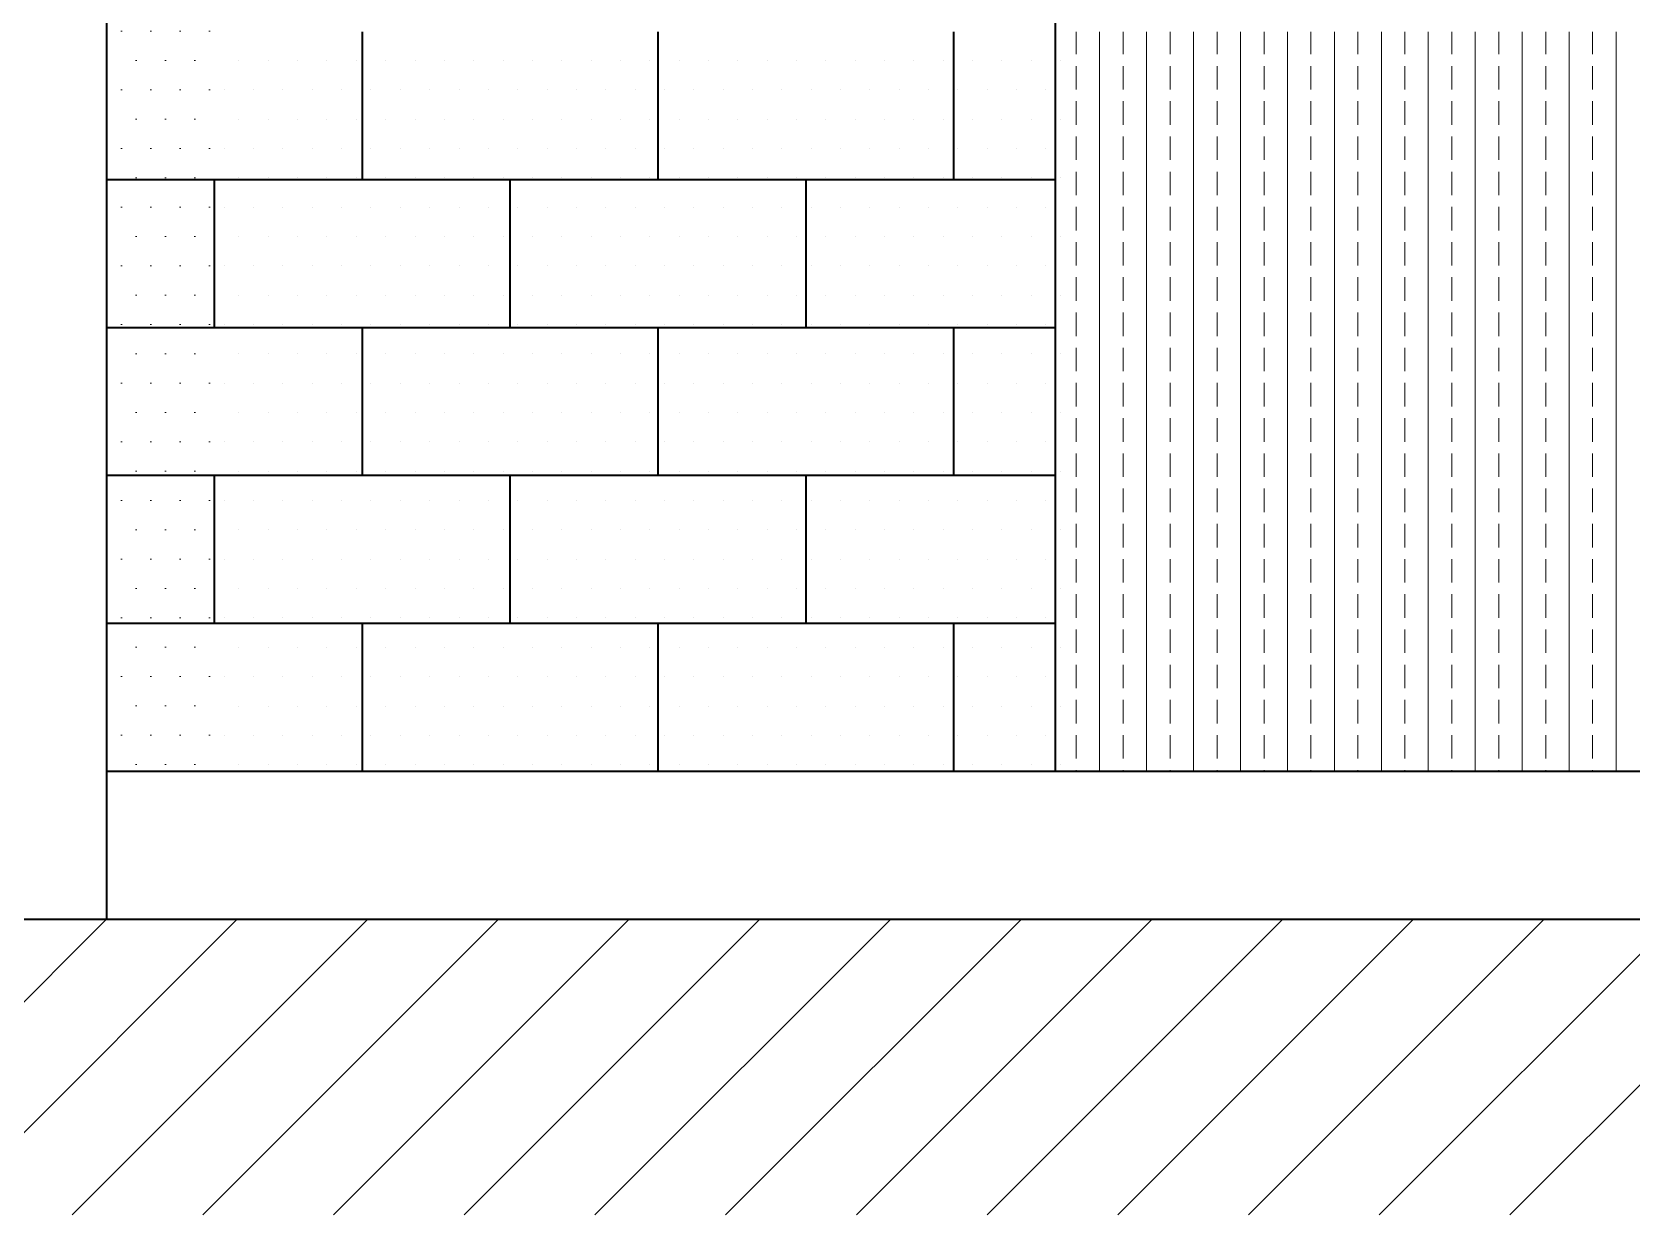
# Model space of a CAD drawing. Header units: metres. Extents: x 60.2 to 105.7, y 8.7 to 63.7.
# Drawn here: x 72.83 to 74.994, y 59.307 to 60.907 of the extents above; entities that cross this region are included whole.
import ezdxf

# ---------------------------------------------------------------- set-up
doc = ezdxf.new("R2010")
doc.units = ezdxf.units.M
doc.header["$LTSCALE"] = 5
doc.header["$MEASUREMENT"] = 0
doc.layers.add('A-ANNO-SCRN', color=30, linetype='Continuous')
doc.layers.add('A-ELEV-MBE1', color=7, linetype='Continuous', lineweight=35)
doc.layers.add('A-ELEV-PATT', color=8, linetype='Continuous', lineweight=18)

msp = doc.modelspace()

# ---------------------------------------------------------------- hatches: boundary and pattern name
at = {"layer": 'A-ANNO-SCRN'}
h = msp.add_hatch(dxfattribs=at)
h.set_pattern_fill('ANSI31', color=0)
h.set_pattern_definition([(45, (-23.21072, 10.23377), (-0.08838835, 0.08838835), [])])
h.paths.add_polyline_path([(70.9311, 59.3066), (70.9311, 59.7066), (84.6811, 59.7066), (84.6811, 59.3066)])
at = {"layer": 'A-ELEV-PATT'}
h = msp.add_hatch(dxfattribs=at)
h.set_pattern_fill('DOTS', color=256, scale=0.025, angle=180, style=0)
h.set_pattern_definition([(360, (39.13785, -200.394645), (0.01984375, 0.0396875), [0, -0.0396875])])
h.paths.add_polyline_path([(73.0811, 62.1066), (72.9311, 62.1066), (72.9311, 59.9066), (73.0811, 59.9066)])

# ---------------------------------------------------------------- linework, layer by layer
at = {"layer": 'A-ELEV-MBE1'}
for p, q in [((72.9311, 62.1066), (72.9311, 59.9066)), ((74.2141, 62.1066), (74.2141, 59.9066)), ((73.2769, 60.9066), (73.2769, 60.7066)), ((73.6769, 60.9066), (73.6769, 60.7066)), ((74.0769, 60.9066), (74.0769, 60.7066)), ((74.2141, 60.7066), (72.9311, 60.7066)), ((73.0769, 60.7066), (73.0769, 60.5066)), ((73.4769, 60.7066), (73.4769, 60.5066)), ((73.8769, 60.7066), (73.8769, 60.5066)), ((74.2141, 60.5066), (72.9311, 60.5066)), ((73.2769, 60.5066), (73.2769, 60.3066)), ((73.6769, 60.5066), (73.6769, 60.3066)), ((74.0769, 60.5066), (74.0769, 60.3066)), ((74.2141, 60.3066), (72.9311, 60.3066)), ((73.0769, 60.3066), (73.0769, 60.1066)), ((73.4769, 60.3066), (73.4769, 60.1066)), ((73.8769, 60.3066), (73.8769, 60.1066)), ((74.2141, 60.1066), (72.9311, 60.1066)), ((73.2769, 60.1066), (73.2769, 59.9066)), ((73.6769, 60.1066), (73.6769, 59.9066)), ((74.0769, 60.1066), (74.0769, 59.9066)), ((76.2811, 59.9066), (72.9311, 59.9066)), ((72.9311, 59.9066), (72.9311, 59.7066)), ((74.7852, 59.9066), (73.9352, 59.9066)), ((70.9311, 59.7066), (84.6811, 59.7066))]:
    msp.add_line(p, q, dxfattribs=at)
at = {"layer": 'A-ELEV-PATT', "linetype": 'Continuous'}
for p, q in [((74.2427, 60.8764), (74.2427, 60.9066)), ((74.2744, 59.9066), (74.2744, 60.9066)), ((74.3062, 60.8764), (74.3062, 60.9066)), ((74.3379, 59.9066), (74.3379, 60.9066)), ((74.3697, 60.8764), (74.3697, 60.9066)), ((74.4014, 59.9066), (74.4014, 60.9066)), ((74.4332, 60.8764), (74.4332, 60.9066)), ((74.4649, 59.9066), (74.4649, 60.9066)), ((74.4967, 60.8764), (74.4967, 60.9066)), ((74.5284, 59.9066), (74.5284, 60.9066)), ((74.5602, 60.8764), (74.5602, 60.9066)), ((74.5919, 59.9066), (74.5919, 60.9066)), ((74.6237, 60.8764), (74.6237, 60.9066)), ((74.6554, 59.9066), (74.6554, 60.9066)), ((74.6872, 60.8764), (74.6872, 60.9066)), ((74.7189, 59.9066), (74.7189, 60.9066)), ((74.7507, 60.8764), (74.7507, 60.9066)), ((74.7824, 59.9066), (74.7824, 60.9066)), ((74.8142, 60.8764), (74.8142, 60.9066)), ((74.8459, 59.9066), (74.8459, 60.9066)), ((74.8777, 60.8764), (74.8777, 60.9066)), ((74.9094, 59.9066), (74.9094, 60.9066)), ((74.9412, 60.8764), (74.9412, 60.9066)), ((74.9729, 59.9066), (74.9729, 60.9066)), ((73.1103, 60.8682), (73.1103, 60.8682)), ((73.15, 60.8682), (73.15, 60.8682)), ((73.1897, 60.8682), (73.1897, 60.8682)), ((73.2294, 60.8682), (73.2294, 60.8682)), ((73.2691, 60.8682), (73.2691, 60.8682)), ((73.3088, 60.8682), (73.3088, 60.8682)), ((73.3485, 60.8682), (73.3485, 60.8682)), ((73.3882, 60.8682), (73.3882, 60.8682)), ((73.4278, 60.8682), (73.4278, 60.8682)), ((73.4675, 60.8682), (73.4675, 60.8682)), ((73.5072, 60.8682), (73.5072, 60.8682)), ((73.5469, 60.8682), (73.5469, 60.8682)), ((73.5866, 60.8682), (73.5866, 60.8682)), ((73.6263, 60.8682), (73.6263, 60.8682)), ((73.666, 60.8682), (73.666, 60.8682)), ((73.7057, 60.8682), (73.7057, 60.8682)), ((73.7453, 60.8682), (73.7453, 60.8682)), ((73.785, 60.8682), (73.785, 60.8682)), ((73.8247, 60.8682), (73.8247, 60.8682)), ((73.8644, 60.8682), (73.8644, 60.8682)), ((73.9041, 60.8682), (73.9041, 60.8682)), ((73.9438, 60.8682), (73.9438, 60.8682)), ((73.9835, 60.8682), (73.9835, 60.8682)), ((74.0232, 60.8682), (74.0232, 60.8682)), ((74.0628, 60.8682), (74.0628, 60.8682)), ((74.1025, 60.8682), (74.1025, 60.8682)), ((74.1422, 60.8682), (74.1422, 60.8682)), ((74.1819, 60.8682), (74.1819, 60.8682)), ((74.2216, 60.8682), (74.2216, 60.8682)), ((74.2427, 60.8288), (74.2427, 60.8605)), ((74.3062, 60.8288), (74.3062, 60.8605)), ((74.3697, 60.8288), (74.3697, 60.8605)), ((74.4332, 60.8288), (74.4332, 60.8605)), ((74.4967, 60.8288), (74.4967, 60.8605)), ((74.5602, 60.8288), (74.5602, 60.8605)), ((74.6237, 60.8288), (74.6237, 60.8605)), ((74.6872, 60.8288), (74.6872, 60.8605)), ((74.7507, 60.8288), (74.7507, 60.8605)), ((74.8142, 60.8288), (74.8142, 60.8605)), ((74.8777, 60.8288), (74.8777, 60.8605)), ((74.9412, 60.8288), (74.9412, 60.8605)), ((72.9318, 60.8285), (72.9318, 60.8285)), ((73.0905, 60.8285), (73.0905, 60.8285)), ((73.1302, 60.8285), (73.1302, 60.8285)), ((73.1699, 60.8285), (73.1699, 60.8285)), ((73.2096, 60.8285), (73.2096, 60.8285)), ((73.2493, 60.8285), (73.2493, 60.8285)), ((73.2889, 60.8285), (73.2889, 60.8285)), ((73.3286, 60.8285), (73.3286, 60.8285)), ((73.3683, 60.8285), (73.3683, 60.8285)), ((73.408, 60.8285), (73.408, 60.8285)), ((73.4477, 60.8285), (73.4477, 60.8285)), ((73.4874, 60.8285), (73.4874, 60.8285)), ((73.5271, 60.8285), (73.5271, 60.8285)), ((73.5668, 60.8285), (73.5668, 60.8285)), ((73.6064, 60.8285), (73.6064, 60.8285)), ((73.6461, 60.8285), (73.6461, 60.8285)), ((73.6858, 60.8285), (73.6858, 60.8285)), ((73.7255, 60.8285), (73.7255, 60.8285)), ((73.7652, 60.8285), (73.7652, 60.8285)), ((73.8049, 60.8285), (73.8049, 60.8285)), ((73.8446, 60.8285), (73.8446, 60.8285)), ((73.8843, 60.8285), (73.8843, 60.8285)), ((73.9239, 60.8285), (73.9239, 60.8285)), ((73.9636, 60.8285), (73.9636, 60.8285)), ((74.0033, 60.8285), (74.0033, 60.8285)), ((74.043, 60.8285), (74.043, 60.8285)), ((74.0827, 60.8285), (74.0827, 60.8285)), ((74.1224, 60.8285), (74.1224, 60.8285)), ((74.1621, 60.8285), (74.1621, 60.8285)), ((74.2018, 60.8285), (74.2018, 60.8285)), ((74.2427, 60.7811), (74.2427, 60.8129)), ((74.3062, 60.7811), (74.3062, 60.8129)), ((74.3697, 60.7811), (74.3697, 60.8129)), ((74.4332, 60.7811), (74.4332, 60.8129)), ((74.4967, 60.7811), (74.4967, 60.8129)), ((74.5602, 60.7811), (74.5602, 60.8129)), ((74.6237, 60.7811), (74.6237, 60.8129)), ((74.6872, 60.7811), (74.6872, 60.8129)), ((74.7507, 60.7811), (74.7507, 60.8129)), ((74.8142, 60.7811), (74.8142, 60.8129)), ((74.8777, 60.7811), (74.8777, 60.8129)), ((74.9412, 60.7811), (74.9412, 60.8129)), ((73.1103, 60.7888), (73.1103, 60.7888)), ((73.15, 60.7888), (73.15, 60.7888)), ((73.1897, 60.7888), (73.1897, 60.7888)), ((73.2294, 60.7888), (73.2294, 60.7888)), ((73.2691, 60.7888), (73.2691, 60.7888)), ((73.3088, 60.7888), (73.3088, 60.7888)), ((73.3485, 60.7888), (73.3485, 60.7888)), ((73.3882, 60.7888), (73.3882, 60.7888)), ((73.4278, 60.7888), (73.4278, 60.7888)), ((73.4675, 60.7888), (73.4675, 60.7888)), ((73.5072, 60.7888), (73.5072, 60.7888)), ((73.5469, 60.7888), (73.5469, 60.7888)), ((73.5866, 60.7888), (73.5866, 60.7888)), ((73.6263, 60.7888), (73.6263, 60.7888)), ((73.666, 60.7888), (73.666, 60.7888)), ((73.7057, 60.7888), (73.7057, 60.7888)), ((73.7453, 60.7888), (73.7453, 60.7888)), ((73.785, 60.7888), (73.785, 60.7888)), ((73.8247, 60.7888), (73.8247, 60.7888)), ((73.8644, 60.7888), (73.8644, 60.7888)), ((73.9041, 60.7888), (73.9041, 60.7888)), ((73.9438, 60.7888), (73.9438, 60.7888)), ((73.9835, 60.7888), (73.9835, 60.7888)), ((74.0232, 60.7888), (74.0232, 60.7888)), ((74.0628, 60.7888), (74.0628, 60.7888)), ((74.1025, 60.7888), (74.1025, 60.7888)), ((74.1422, 60.7888), (74.1422, 60.7888)), ((74.1819, 60.7888), (74.1819, 60.7888)), ((74.2216, 60.7888), (74.2216, 60.7888)), ((74.2427, 60.7335), (74.2427, 60.7653)), ((74.3062, 60.7335), (74.3062, 60.7653)), ((74.3697, 60.7335), (74.3697, 60.7653)), ((74.4332, 60.7335), (74.4332, 60.7653)), ((74.4967, 60.7335), (74.4967, 60.7653)), ((74.5602, 60.7335), (74.5602, 60.7653)), ((74.6237, 60.7335), (74.6237, 60.7653)), ((74.6872, 60.7335), (74.6872, 60.7653)), ((74.7507, 60.7335), (74.7507, 60.7653)), ((74.8142, 60.7335), (74.8142, 60.7653)), ((74.8777, 60.7335), (74.8777, 60.7653)), ((74.9412, 60.7335), (74.9412, 60.7653)), ((72.9318, 60.7491), (72.9318, 60.7491)), ((73.0905, 60.7491), (73.0905, 60.7491)), ((73.1302, 60.7491), (73.1302, 60.7491)), ((73.1699, 60.7491), (73.1699, 60.7491)), ((73.2096, 60.7491), (73.2096, 60.7491)), ((73.2493, 60.7491), (73.2493, 60.7491)), ((73.2889, 60.7491), (73.2889, 60.7491)), ((73.3286, 60.7491), (73.3286, 60.7491)), ((73.3683, 60.7491), (73.3683, 60.7491)), ((73.408, 60.7491), (73.408, 60.7491)), ((73.4477, 60.7491), (73.4477, 60.7491)), ((73.4874, 60.7491), (73.4874, 60.7491)), ((73.5271, 60.7491), (73.5271, 60.7491)), ((73.5668, 60.7491), (73.5668, 60.7491)), ((73.6064, 60.7491), (73.6064, 60.7491)), ((73.6461, 60.7491), (73.6461, 60.7491)), ((73.6858, 60.7491), (73.6858, 60.7491)), ((73.7255, 60.7491), (73.7255, 60.7491)), ((73.7652, 60.7491), (73.7652, 60.7491)), ((73.8049, 60.7491), (73.8049, 60.7491)), ((73.8446, 60.7491), (73.8446, 60.7491)), ((73.8843, 60.7491), (73.8843, 60.7491)), ((73.9239, 60.7491), (73.9239, 60.7491)), ((73.9636, 60.7491), (73.9636, 60.7491)), ((74.0033, 60.7491), (74.0033, 60.7491)), ((74.043, 60.7491), (74.043, 60.7491)), ((74.0827, 60.7491), (74.0827, 60.7491)), ((74.1224, 60.7491), (74.1224, 60.7491)), ((74.1621, 60.7491), (74.1621, 60.7491)), ((74.2018, 60.7491), (74.2018, 60.7491)), ((73.1103, 60.7094), (73.1103, 60.7094)), ((73.15, 60.7094), (73.15, 60.7094)), ((73.1897, 60.7094), (73.1897, 60.7094)), ((73.2294, 60.7094), (73.2294, 60.7094)), ((73.2691, 60.7094), (73.2691, 60.7094)), ((73.3088, 60.7094), (73.3088, 60.7094)), ((73.3485, 60.7094), (73.3485, 60.7094)), ((73.3882, 60.7094), (73.3882, 60.7094)), ((73.4278, 60.7094), (73.4278, 60.7094)), ((73.4675, 60.7094), (73.4675, 60.7094)), ((73.5072, 60.7094), (73.5072, 60.7094)), ((73.5469, 60.7094), (73.5469, 60.7094)), ((73.5866, 60.7094), (73.5866, 60.7094)), ((73.6263, 60.7094), (73.6263, 60.7094)), ((73.666, 60.7094), (73.666, 60.7094)), ((73.7057, 60.7094), (73.7057, 60.7094)), ((73.7453, 60.7094), (73.7453, 60.7094)), ((73.785, 60.7094), (73.785, 60.7094)), ((73.8247, 60.7094), (73.8247, 60.7094)), ((73.8644, 60.7094), (73.8644, 60.7094)), ((73.9041, 60.7094), (73.9041, 60.7094)), ((73.9438, 60.7094), (73.9438, 60.7094)), ((73.9835, 60.7094), (73.9835, 60.7094)), ((74.0232, 60.7094), (74.0232, 60.7094)), ((74.0628, 60.7094), (74.0628, 60.7094)), ((74.1025, 60.7094), (74.1025, 60.7094)), ((74.1422, 60.7094), (74.1422, 60.7094)), ((74.1819, 60.7094), (74.1819, 60.7094)), ((74.2216, 60.7094), (74.2216, 60.7094)), ((74.2427, 60.6859), (74.2427, 60.7176)), ((74.3062, 60.6859), (74.3062, 60.7176)), ((74.3697, 60.6859), (74.3697, 60.7176)), ((74.4332, 60.6859), (74.4332, 60.7176)), ((74.4967, 60.6859), (74.4967, 60.7176)), ((74.5602, 60.6859), (74.5602, 60.7176)), ((74.6237, 60.6859), (74.6237, 60.7176)), ((74.6872, 60.6859), (74.6872, 60.7176)), ((74.7507, 60.6859), (74.7507, 60.7176)), ((74.8142, 60.6859), (74.8142, 60.7176)), ((74.8777, 60.6859), (74.8777, 60.7176)), ((74.9412, 60.6859), (74.9412, 60.7176)), ((72.9318, 60.6697), (72.9318, 60.6697)), ((73.0905, 60.6697), (73.0905, 60.6697)), ((73.1302, 60.6697), (73.1302, 60.6697)), ((73.1699, 60.6697), (73.1699, 60.6697)), ((73.2096, 60.6697), (73.2096, 60.6697)), ((73.2493, 60.6697), (73.2493, 60.6697)), ((73.2889, 60.6697), (73.2889, 60.6697)), ((73.3286, 60.6697), (73.3286, 60.6697)), ((73.3683, 60.6697), (73.3683, 60.6697)), ((73.408, 60.6697), (73.408, 60.6697)), ((73.4477, 60.6697), (73.4477, 60.6697)), ((73.4874, 60.6697), (73.4874, 60.6697)), ((73.5271, 60.6697), (73.5271, 60.6697)), ((73.5668, 60.6697), (73.5668, 60.6697)), ((73.6064, 60.6697), (73.6064, 60.6697)), ((73.6461, 60.6697), (73.6461, 60.6697)), ((73.6858, 60.6697), (73.6858, 60.6697)), ((73.7255, 60.6697), (73.7255, 60.6697)), ((73.7652, 60.6697), (73.7652, 60.6697)), ((73.8049, 60.6697), (73.8049, 60.6697)), ((73.8446, 60.6697), (73.8446, 60.6697)), ((73.8843, 60.6697), (73.8843, 60.6697)), ((73.9239, 60.6697), (73.9239, 60.6697)), ((73.9636, 60.6697), (73.9636, 60.6697)), ((74.0033, 60.6697), (74.0033, 60.6697)), ((74.043, 60.6697), (74.043, 60.6697)), ((74.0827, 60.6697), (74.0827, 60.6697)), ((74.1224, 60.6697), (74.1224, 60.6697)), ((74.1621, 60.6697), (74.1621, 60.6697)), ((74.2018, 60.6697), (74.2018, 60.6697)), ((74.2427, 60.6383), (74.2427, 60.67)), ((74.3062, 60.6383), (74.3062, 60.67)), ((74.3697, 60.6383), (74.3697, 60.67)), ((74.4332, 60.6383), (74.4332, 60.67)), ((74.4967, 60.6383), (74.4967, 60.67)), ((74.5602, 60.6383), (74.5602, 60.67)), ((74.6237, 60.6383), (74.6237, 60.67)), ((74.6872, 60.6383), (74.6872, 60.67)), ((74.7507, 60.6383), (74.7507, 60.67)), ((74.8142, 60.6383), (74.8142, 60.67)), ((74.8777, 60.6383), (74.8777, 60.67)), ((74.9412, 60.6383), (74.9412, 60.67)), ((73.1103, 60.63), (73.1103, 60.63)), ((73.15, 60.63), (73.15, 60.63)), ((73.1897, 60.63), (73.1897, 60.63)), ((73.2294, 60.63), (73.2294, 60.63)), ((73.2691, 60.63), (73.2691, 60.63)), ((73.3088, 60.63), (73.3088, 60.63)), ((73.3485, 60.63), (73.3485, 60.63)), ((73.3882, 60.63), (73.3882, 60.63)), ((73.4278, 60.63), (73.4278, 60.63)), ((73.4675, 60.63), (73.4675, 60.63)), ((73.5072, 60.63), (73.5072, 60.63)), ((73.5469, 60.63), (73.5469, 60.63)), ((73.5866, 60.63), (73.5866, 60.63)), ((73.6263, 60.63), (73.6263, 60.63)), ((73.666, 60.63), (73.666, 60.63)), ((73.7057, 60.63), (73.7057, 60.63)), ((73.7453, 60.63), (73.7453, 60.63)), ((73.785, 60.63), (73.785, 60.63)), ((73.8247, 60.63), (73.8247, 60.63)), ((73.8644, 60.63), (73.8644, 60.63)), ((73.9041, 60.63), (73.9041, 60.63)), ((73.9438, 60.63), (73.9438, 60.63)), ((73.9835, 60.63), (73.9835, 60.63)), ((74.0232, 60.63), (74.0232, 60.63)), ((74.0628, 60.63), (74.0628, 60.63)), ((74.1025, 60.63), (74.1025, 60.63)), ((74.1422, 60.63), (74.1422, 60.63)), ((74.1819, 60.63), (74.1819, 60.63)), ((74.2216, 60.63), (74.2216, 60.63)), ((74.2427, 60.5906), (74.2427, 60.6224)), ((74.3062, 60.5906), (74.3062, 60.6224)), ((74.3697, 60.5906), (74.3697, 60.6224)), ((74.4332, 60.5906), (74.4332, 60.6224)), ((74.4967, 60.5906), (74.4967, 60.6224)), ((74.5602, 60.5906), (74.5602, 60.6224)), ((74.6237, 60.5906), (74.6237, 60.6224)), ((74.6872, 60.5906), (74.6872, 60.6224)), ((74.7507, 60.5906), (74.7507, 60.6224)), ((74.8142, 60.5906), (74.8142, 60.6224)), ((74.8777, 60.5906), (74.8777, 60.6224)), ((74.9412, 60.5906), (74.9412, 60.6224)), ((72.9318, 60.5904), (72.9318, 60.5904)), ((73.0905, 60.5904), (73.0905, 60.5904)), ((73.1302, 60.5904), (73.1302, 60.5904)), ((73.1699, 60.5904), (73.1699, 60.5904)), ((73.2096, 60.5904), (73.2096, 60.5904)), ((73.2493, 60.5904), (73.2493, 60.5904)), ((73.2889, 60.5904), (73.2889, 60.5904)), ((73.3286, 60.5904), (73.3286, 60.5904)), ((73.3683, 60.5904), (73.3683, 60.5904)), ((73.408, 60.5904), (73.408, 60.5904)), ((73.4477, 60.5904), (73.4477, 60.5904)), ((73.4874, 60.5904), (73.4874, 60.5904)), ((73.5271, 60.5904), (73.5271, 60.5904)), ((73.5668, 60.5904), (73.5668, 60.5904)), ((73.6064, 60.5904), (73.6064, 60.5904)), ((73.6461, 60.5904), (73.6461, 60.5904)), ((73.6858, 60.5904), (73.6858, 60.5904)), ((73.7255, 60.5904), (73.7255, 60.5904)), ((73.7652, 60.5904), (73.7652, 60.5904)), ((73.8049, 60.5904), (73.8049, 60.5904)), ((73.8446, 60.5904), (73.8446, 60.5904)), ((73.8843, 60.5904), (73.8843, 60.5904)), ((73.9239, 60.5904), (73.9239, 60.5904)), ((73.9636, 60.5904), (73.9636, 60.5904)), ((74.0033, 60.5904), (74.0033, 60.5904)), ((74.043, 60.5904), (74.043, 60.5904)), ((74.0827, 60.5904), (74.0827, 60.5904)), ((74.1224, 60.5904), (74.1224, 60.5904)), ((74.1621, 60.5904), (74.1621, 60.5904)), ((74.2018, 60.5904), (74.2018, 60.5904)), ((74.2427, 60.543), (74.2427, 60.5748)), ((74.3062, 60.543), (74.3062, 60.5748)), ((74.3697, 60.543), (74.3697, 60.5748)), ((74.4332, 60.543), (74.4332, 60.5748)), ((74.4967, 60.543), (74.4967, 60.5748)), ((74.5602, 60.543), (74.5602, 60.5748)), ((74.6237, 60.543), (74.6237, 60.5748)), ((74.6872, 60.543), (74.6872, 60.5748)), ((74.7507, 60.543), (74.7507, 60.5748)), ((74.8142, 60.543), (74.8142, 60.5748)), ((74.8777, 60.543), (74.8777, 60.5748)), ((74.9412, 60.543), (74.9412, 60.5748)), ((73.1103, 60.5507), (73.1103, 60.5507)), ((73.15, 60.5507), (73.15, 60.5507)), ((73.1897, 60.5507), (73.1897, 60.5507)), ((73.2294, 60.5507), (73.2294, 60.5507)), ((73.2691, 60.5507), (73.2691, 60.5507)), ((73.3088, 60.5507), (73.3088, 60.5507)), ((73.3485, 60.5507), (73.3485, 60.5507)), ((73.3882, 60.5507), (73.3882, 60.5507)), ((73.4278, 60.5507), (73.4278, 60.5507)), ((73.4675, 60.5507), (73.4675, 60.5507)), ((73.5072, 60.5507), (73.5072, 60.5507)), ((73.5469, 60.5507), (73.5469, 60.5507)), ((73.5866, 60.5507), (73.5866, 60.5507)), ((73.6263, 60.5507), (73.6263, 60.5507)), ((73.666, 60.5507), (73.666, 60.5507)), ((73.7057, 60.5507), (73.7057, 60.5507)), ((73.7453, 60.5507), (73.7453, 60.5507)), ((73.785, 60.5507), (73.785, 60.5507)), ((73.8247, 60.5507), (73.8247, 60.5507)), ((73.8644, 60.5507), (73.8644, 60.5507)), ((73.9041, 60.5507), (73.9041, 60.5507)), ((73.9438, 60.5507), (73.9438, 60.5507)), ((73.9835, 60.5507), (73.9835, 60.5507)), ((74.0232, 60.5507), (74.0232, 60.5507)), ((74.0628, 60.5507), (74.0628, 60.5507)), ((74.1025, 60.5507), (74.1025, 60.5507)), ((74.1422, 60.5507), (74.1422, 60.5507)), ((74.1819, 60.5507), (74.1819, 60.5507)), ((74.2216, 60.5507), (74.2216, 60.5507)), ((74.2427, 60.4954), (74.2427, 60.5271)), ((74.3062, 60.4954), (74.3062, 60.5271)), ((74.3697, 60.4954), (74.3697, 60.5271)), ((74.4332, 60.4954), (74.4332, 60.5271)), ((74.4967, 60.4954), (74.4967, 60.5271)), ((74.5602, 60.4954), (74.5602, 60.5271)), ((74.6237, 60.4954), (74.6237, 60.5271)), ((74.6872, 60.4954), (74.6872, 60.5271)), ((74.7507, 60.4954), (74.7507, 60.5271)), ((74.8142, 60.4954), (74.8142, 60.5271)), ((74.8777, 60.4954), (74.8777, 60.5271)), ((74.9412, 60.4954), (74.9412, 60.5271)), ((72.9318, 60.511), (72.9318, 60.511)), ((73.0905, 60.511), (73.0905, 60.511)), ((73.1302, 60.511), (73.1302, 60.511)), ((73.1699, 60.511), (73.1699, 60.511)), ((73.2096, 60.511), (73.2096, 60.511)), ((73.2493, 60.511), (73.2493, 60.511)), ((73.2889, 60.511), (73.2889, 60.511)), ((73.3286, 60.511), (73.3286, 60.511)), ((73.3683, 60.511), (73.3683, 60.511)), ((73.408, 60.511), (73.408, 60.511)), ((73.4477, 60.511), (73.4477, 60.511)), ((73.4874, 60.511), (73.4874, 60.511)), ((73.5271, 60.511), (73.5271, 60.511)), ((73.5668, 60.511), (73.5668, 60.511)), ((73.6064, 60.511), (73.6064, 60.511)), ((73.6461, 60.511), (73.6461, 60.511)), ((73.6858, 60.511), (73.6858, 60.511)), ((73.7255, 60.511), (73.7255, 60.511)), ((73.7652, 60.511), (73.7652, 60.511)), ((73.8049, 60.511), (73.8049, 60.511)), ((73.8446, 60.511), (73.8446, 60.511)), ((73.8843, 60.511), (73.8843, 60.511)), ((73.9239, 60.511), (73.9239, 60.511)), ((73.9636, 60.511), (73.9636, 60.511)), ((74.0033, 60.511), (74.0033, 60.511)), ((74.043, 60.511), (74.043, 60.511)), ((74.0827, 60.511), (74.0827, 60.511)), ((74.1224, 60.511), (74.1224, 60.511)), ((74.1621, 60.511), (74.1621, 60.511)), ((74.2018, 60.511), (74.2018, 60.511)), ((73.1103, 60.4713), (73.1103, 60.4713)), ((73.15, 60.4713), (73.15, 60.4713)), ((73.1897, 60.4713), (73.1897, 60.4713)), ((73.2294, 60.4713), (73.2294, 60.4713)), ((73.2691, 60.4713), (73.2691, 60.4713)), ((73.3088, 60.4713), (73.3088, 60.4713)), ((73.3485, 60.4713), (73.3485, 60.4713)), ((73.3882, 60.4713), (73.3882, 60.4713)), ((73.4278, 60.4713), (73.4278, 60.4713)), ((73.4675, 60.4713), (73.4675, 60.4713)), ((73.5072, 60.4713), (73.5072, 60.4713)), ((73.5469, 60.4713), (73.5469, 60.4713)), ((73.5866, 60.4713), (73.5866, 60.4713)), ((73.6263, 60.4713), (73.6263, 60.4713)), ((73.666, 60.4713), (73.666, 60.4713)), ((73.7057, 60.4713), (73.7057, 60.4713)), ((73.7453, 60.4713), (73.7453, 60.4713)), ((73.785, 60.4713), (73.785, 60.4713)), ((73.8247, 60.4713), (73.8247, 60.4713)), ((73.8644, 60.4713), (73.8644, 60.4713)), ((73.9041, 60.4713), (73.9041, 60.4713)), ((73.9438, 60.4713), (73.9438, 60.4713)), ((73.9835, 60.4713), (73.9835, 60.4713)), ((74.0232, 60.4713), (74.0232, 60.4713)), ((74.0628, 60.4713), (74.0628, 60.4713)), ((74.1025, 60.4713), (74.1025, 60.4713)), ((74.1422, 60.4713), (74.1422, 60.4713)), ((74.1819, 60.4713), (74.1819, 60.4713)), ((74.2216, 60.4713), (74.2216, 60.4713)), ((74.2427, 60.4478), (74.2427, 60.4795)), ((74.3062, 60.4478), (74.3062, 60.4795)), ((74.3697, 60.4478), (74.3697, 60.4795)), ((74.4332, 60.4478), (74.4332, 60.4795)), ((74.4967, 60.4478), (74.4967, 60.4795)), ((74.5602, 60.4478), (74.5602, 60.4795)), ((74.6237, 60.4478), (74.6237, 60.4795)), ((74.6872, 60.4478), (74.6872, 60.4795)), ((74.7507, 60.4478), (74.7507, 60.4795)), ((74.8142, 60.4478), (74.8142, 60.4795)), ((74.8777, 60.4478), (74.8777, 60.4795)), ((74.9412, 60.4478), (74.9412, 60.4795)), ((72.9318, 60.4316), (72.9318, 60.4316)), ((73.0905, 60.4316), (73.0905, 60.4316)), ((73.1302, 60.4316), (73.1302, 60.4316)), ((73.1699, 60.4316), (73.1699, 60.4316)), ((73.2096, 60.4316), (73.2096, 60.4316)), ((73.2493, 60.4316), (73.2493, 60.4316)), ((73.2889, 60.4316), (73.2889, 60.4316)), ((73.3286, 60.4316), (73.3286, 60.4316)), ((73.3683, 60.4316), (73.3683, 60.4316)), ((73.408, 60.4316), (73.408, 60.4316)), ((73.4477, 60.4316), (73.4477, 60.4316)), ((73.4874, 60.4316), (73.4874, 60.4316)), ((73.5271, 60.4316), (73.5271, 60.4316)), ((73.5668, 60.4316), (73.5668, 60.4316)), ((73.6064, 60.4316), (73.6064, 60.4316)), ((73.6461, 60.4316), (73.6461, 60.4316)), ((73.6858, 60.4316), (73.6858, 60.4316)), ((73.7255, 60.4316), (73.7255, 60.4316)), ((73.7652, 60.4316), (73.7652, 60.4316)), ((73.8049, 60.4316), (73.8049, 60.4316)), ((73.8446, 60.4316), (73.8446, 60.4316)), ((73.8843, 60.4316), (73.8843, 60.4316)), ((73.9239, 60.4316), (73.9239, 60.4316)), ((73.9636, 60.4316), (73.9636, 60.4316)), ((74.0033, 60.4316), (74.0033, 60.4316)), ((74.043, 60.4316), (74.043, 60.4316)), ((74.0827, 60.4316), (74.0827, 60.4316)), ((74.1224, 60.4316), (74.1224, 60.4316)), ((74.1621, 60.4316), (74.1621, 60.4316)), ((74.2018, 60.4316), (74.2018, 60.4316)), ((74.2427, 60.4001), (74.2427, 60.4319)), ((74.3062, 60.4001), (74.3062, 60.4319)), ((74.3697, 60.4001), (74.3697, 60.4319)), ((74.4332, 60.4001), (74.4332, 60.4319)), ((74.4967, 60.4001), (74.4967, 60.4319)), ((74.5602, 60.4001), (74.5602, 60.4319)), ((74.6237, 60.4001), (74.6237, 60.4319)), ((74.6872, 60.4001), (74.6872, 60.4319)), ((74.7507, 60.4001), (74.7507, 60.4319)), ((74.8142, 60.4001), (74.8142, 60.4319)), ((74.8777, 60.4001), (74.8777, 60.4319)), ((74.9412, 60.4001), (74.9412, 60.4319)), ((73.1103, 60.3919), (73.1103, 60.3919)), ((73.15, 60.3919), (73.15, 60.3919)), ((73.1897, 60.3919), (73.1897, 60.3919)), ((73.2294, 60.3919), (73.2294, 60.3919)), ((73.2691, 60.3919), (73.2691, 60.3919)), ((73.3088, 60.3919), (73.3088, 60.3919)), ((73.3485, 60.3919), (73.3485, 60.3919)), ((73.3882, 60.3919), (73.3882, 60.3919)), ((73.4278, 60.3919), (73.4278, 60.3919)), ((73.4675, 60.3919), (73.4675, 60.3919)), ((73.5072, 60.3919), (73.5072, 60.3919)), ((73.5469, 60.3919), (73.5469, 60.3919)), ((73.5866, 60.3919), (73.5866, 60.3919)), ((73.6263, 60.3919), (73.6263, 60.3919)), ((73.666, 60.3919), (73.666, 60.3919)), ((73.7057, 60.3919), (73.7057, 60.3919)), ((73.7453, 60.3919), (73.7453, 60.3919)), ((73.785, 60.3919), (73.785, 60.3919)), ((73.8247, 60.3919), (73.8247, 60.3919)), ((73.8644, 60.3919), (73.8644, 60.3919)), ((73.9041, 60.3919), (73.9041, 60.3919)), ((73.9438, 60.3919), (73.9438, 60.3919)), ((73.9835, 60.3919), (73.9835, 60.3919)), ((74.0232, 60.3919), (74.0232, 60.3919)), ((74.0628, 60.3919), (74.0628, 60.3919)), ((74.1025, 60.3919), (74.1025, 60.3919)), ((74.1422, 60.3919), (74.1422, 60.3919)), ((74.1819, 60.3919), (74.1819, 60.3919)), ((74.2216, 60.3919), (74.2216, 60.3919)), ((74.2427, 60.3525), (74.2427, 60.3843)), ((74.3062, 60.3525), (74.3062, 60.3843)), ((74.3697, 60.3525), (74.3697, 60.3843)), ((74.4332, 60.3525), (74.4332, 60.3843)), ((74.4967, 60.3525), (74.4967, 60.3843)), ((74.5602, 60.3525), (74.5602, 60.3843)), ((74.6237, 60.3525), (74.6237, 60.3843)), ((74.6872, 60.3525), (74.6872, 60.3843)), ((74.7507, 60.3525), (74.7507, 60.3843)), ((74.8142, 60.3525), (74.8142, 60.3843)), ((74.8777, 60.3525), (74.8777, 60.3843)), ((74.9412, 60.3525), (74.9412, 60.3843)), ((72.9318, 60.3522), (72.9318, 60.3522)), ((73.0905, 60.3522), (73.0905, 60.3522)), ((73.1302, 60.3522), (73.1302, 60.3522)), ((73.1699, 60.3522), (73.1699, 60.3522)), ((73.2096, 60.3522), (73.2096, 60.3522)), ((73.2493, 60.3522), (73.2493, 60.3522)), ((73.2889, 60.3522), (73.2889, 60.3522)), ((73.3286, 60.3522), (73.3286, 60.3522)), ((73.3683, 60.3522), (73.3683, 60.3522)), ((73.408, 60.3522), (73.408, 60.3522)), ((73.4477, 60.3522), (73.4477, 60.3522)), ((73.4874, 60.3522), (73.4874, 60.3522)), ((73.5271, 60.3522), (73.5271, 60.3522)), ((73.5668, 60.3522), (73.5668, 60.3522)), ((73.6064, 60.3522), (73.6064, 60.3522)), ((73.6461, 60.3522), (73.6461, 60.3522)), ((73.6858, 60.3522), (73.6858, 60.3522)), ((73.7255, 60.3522), (73.7255, 60.3522)), ((73.7652, 60.3522), (73.7652, 60.3522)), ((73.8049, 60.3522), (73.8049, 60.3522)), ((73.8446, 60.3522), (73.8446, 60.3522)), ((73.8843, 60.3522), (73.8843, 60.3522)), ((73.9239, 60.3522), (73.9239, 60.3522)), ((73.9636, 60.3522), (73.9636, 60.3522)), ((74.0033, 60.3522), (74.0033, 60.3522)), ((74.043, 60.3522), (74.043, 60.3522)), ((74.0827, 60.3522), (74.0827, 60.3522)), ((74.1224, 60.3522), (74.1224, 60.3522)), ((74.1621, 60.3522), (74.1621, 60.3522)), ((74.2018, 60.3522), (74.2018, 60.3522)), ((74.2427, 60.3049), (74.2427, 60.3366)), ((74.3062, 60.3049), (74.3062, 60.3366)), ((74.3697, 60.3049), (74.3697, 60.3366)), ((74.4332, 60.3049), (74.4332, 60.3366)), ((74.4967, 60.3049), (74.4967, 60.3366)), ((74.5602, 60.3049), (74.5602, 60.3366)), ((74.6237, 60.3049), (74.6237, 60.3366)), ((74.6872, 60.3049), (74.6872, 60.3366)), ((74.7507, 60.3049), (74.7507, 60.3366)), ((74.8142, 60.3049), (74.8142, 60.3366)), ((74.8777, 60.3049), (74.8777, 60.3366)), ((74.9412, 60.3049), (74.9412, 60.3366)), ((73.1103, 60.3125), (73.1103, 60.3125)), ((73.15, 60.3125), (73.15, 60.3125)), ((73.1897, 60.3125), (73.1897, 60.3125)), ((73.2294, 60.3125), (73.2294, 60.3125)), ((73.2691, 60.3125), (73.2691, 60.3125)), ((73.3088, 60.3125), (73.3088, 60.3125)), ((73.3485, 60.3125), (73.3485, 60.3125)), ((73.3882, 60.3125), (73.3882, 60.3125)), ((73.4278, 60.3125), (73.4278, 60.3125)), ((73.4675, 60.3125), (73.4675, 60.3125)), ((73.5072, 60.3125), (73.5072, 60.3125)), ((73.5469, 60.3125), (73.5469, 60.3125)), ((73.5866, 60.3125), (73.5866, 60.3125)), ((73.6263, 60.3125), (73.6263, 60.3125)), ((73.666, 60.3125), (73.666, 60.3125)), ((73.7057, 60.3125), (73.7057, 60.3125)), ((73.7453, 60.3125), (73.7453, 60.3125)), ((73.785, 60.3125), (73.785, 60.3125)), ((73.8247, 60.3125), (73.8247, 60.3125)), ((73.8644, 60.3125), (73.8644, 60.3125)), ((73.9041, 60.3125), (73.9041, 60.3125)), ((73.9438, 60.3125), (73.9438, 60.3125)), ((73.9835, 60.3125), (73.9835, 60.3125)), ((74.0232, 60.3125), (74.0232, 60.3125)), ((74.0628, 60.3125), (74.0628, 60.3125)), ((74.1025, 60.3125), (74.1025, 60.3125)), ((74.1422, 60.3125), (74.1422, 60.3125)), ((74.1819, 60.3125), (74.1819, 60.3125)), ((74.2216, 60.3125), (74.2216, 60.3125)), ((74.2427, 60.2573), (74.2427, 60.289)), ((74.3062, 60.2573), (74.3062, 60.289)), ((74.3697, 60.2573), (74.3697, 60.289)), ((74.4332, 60.2573), (74.4332, 60.289)), ((74.4967, 60.2573), (74.4967, 60.289)), ((74.5602, 60.2573), (74.5602, 60.289)), ((74.6237, 60.2573), (74.6237, 60.289)), ((74.6872, 60.2573), (74.6872, 60.289)), ((74.7507, 60.2573), (74.7507, 60.289)), ((74.8142, 60.2573), (74.8142, 60.289)), ((74.8777, 60.2573), (74.8777, 60.289)), ((74.9412, 60.2573), (74.9412, 60.289)), ((72.9318, 60.2729), (72.9318, 60.2729)), ((73.0905, 60.2729), (73.0905, 60.2729)), ((73.1302, 60.2729), (73.1302, 60.2729)), ((73.1699, 60.2729), (73.1699, 60.2729)), ((73.2096, 60.2729), (73.2096, 60.2729)), ((73.2493, 60.2729), (73.2493, 60.2729)), ((73.2889, 60.2729), (73.2889, 60.2729)), ((73.3286, 60.2729), (73.3286, 60.2729)), ((73.3683, 60.2729), (73.3683, 60.2729)), ((73.408, 60.2729), (73.408, 60.2729)), ((73.4477, 60.2729), (73.4477, 60.2729)), ((73.4874, 60.2729), (73.4874, 60.2729)), ((73.5271, 60.2729), (73.5271, 60.2729)), ((73.5668, 60.2729), (73.5668, 60.2729)), ((73.6064, 60.2729), (73.6064, 60.2729)), ((73.6461, 60.2729), (73.6461, 60.2729)), ((73.6858, 60.2729), (73.6858, 60.2729)), ((73.7255, 60.2729), (73.7255, 60.2729)), ((73.7652, 60.2729), (73.7652, 60.2729)), ((73.8049, 60.2729), (73.8049, 60.2729)), ((73.8446, 60.2729), (73.8446, 60.2729)), ((73.8843, 60.2729), (73.8843, 60.2729)), ((73.9239, 60.2729), (73.9239, 60.2729)), ((73.9636, 60.2729), (73.9636, 60.2729)), ((74.0033, 60.2729), (74.0033, 60.2729)), ((74.043, 60.2729), (74.043, 60.2729)), ((74.0827, 60.2729), (74.0827, 60.2729)), ((74.1224, 60.2729), (74.1224, 60.2729)), ((74.1621, 60.2729), (74.1621, 60.2729)), ((74.2018, 60.2729), (74.2018, 60.2729)), ((73.1103, 60.2332), (73.1103, 60.2332)), ((73.15, 60.2332), (73.15, 60.2332)), ((73.1897, 60.2332), (73.1897, 60.2332)), ((73.2294, 60.2332), (73.2294, 60.2332)), ((73.2691, 60.2332), (73.2691, 60.2332)), ((73.3088, 60.2332), (73.3088, 60.2332)), ((73.3485, 60.2332), (73.3485, 60.2332)), ((73.3882, 60.2332), (73.3882, 60.2332)), ((73.4278, 60.2332), (73.4278, 60.2332)), ((73.4675, 60.2332), (73.4675, 60.2332)), ((73.5072, 60.2332), (73.5072, 60.2332)), ((73.5469, 60.2332), (73.5469, 60.2332)), ((73.5866, 60.2332), (73.5866, 60.2332)), ((73.6263, 60.2332), (73.6263, 60.2332)), ((73.666, 60.2332), (73.666, 60.2332)), ((73.7057, 60.2332), (73.7057, 60.2332)), ((73.7453, 60.2332), (73.7453, 60.2332)), ((73.785, 60.2332), (73.785, 60.2332)), ((73.8247, 60.2332), (73.8247, 60.2332)), ((73.8644, 60.2332), (73.8644, 60.2332)), ((73.9041, 60.2332), (73.9041, 60.2332)), ((73.9438, 60.2332), (73.9438, 60.2332)), ((73.9835, 60.2332), (73.9835, 60.2332)), ((74.0232, 60.2332), (74.0232, 60.2332)), ((74.0628, 60.2332), (74.0628, 60.2332)), ((74.1025, 60.2332), (74.1025, 60.2332)), ((74.1422, 60.2332), (74.1422, 60.2332)), ((74.1819, 60.2332), (74.1819, 60.2332)), ((74.2216, 60.2332), (74.2216, 60.2332)), ((74.2427, 60.2096), (74.2427, 60.2414)), ((74.3062, 60.2096), (74.3062, 60.2414)), ((74.3697, 60.2096), (74.3697, 60.2414)), ((74.4332, 60.2096), (74.4332, 60.2414)), ((74.4967, 60.2096), (74.4967, 60.2414)), ((74.5602, 60.2096), (74.5602, 60.2414)), ((74.6237, 60.2096), (74.6237, 60.2414)), ((74.6872, 60.2096), (74.6872, 60.2414)), ((74.7507, 60.2096), (74.7507, 60.2414)), ((74.8142, 60.2096), (74.8142, 60.2414)), ((74.8777, 60.2096), (74.8777, 60.2414)), ((74.9412, 60.2096), (74.9412, 60.2414)), ((72.9318, 60.1935), (72.9318, 60.1935)), ((73.0905, 60.1935), (73.0905, 60.1935)), ((73.1302, 60.1935), (73.1302, 60.1935)), ((73.1699, 60.1935), (73.1699, 60.1935)), ((73.2096, 60.1935), (73.2096, 60.1935)), ((73.2493, 60.1935), (73.2493, 60.1935)), ((73.2889, 60.1935), (73.2889, 60.1935)), ((73.3286, 60.1935), (73.3286, 60.1935)), ((73.3683, 60.1935), (73.3683, 60.1935)), ((73.408, 60.1935), (73.408, 60.1935)), ((73.4477, 60.1935), (73.4477, 60.1935)), ((73.4874, 60.1935), (73.4874, 60.1935)), ((73.5271, 60.1935), (73.5271, 60.1935)), ((73.5668, 60.1935), (73.5668, 60.1935)), ((73.6064, 60.1935), (73.6064, 60.1935)), ((73.6461, 60.1935), (73.6461, 60.1935)), ((73.6858, 60.1935), (73.6858, 60.1935)), ((73.7255, 60.1935), (73.7255, 60.1935)), ((73.7652, 60.1935), (73.7652, 60.1935)), ((73.8049, 60.1935), (73.8049, 60.1935)), ((73.8446, 60.1935), (73.8446, 60.1935)), ((73.8843, 60.1935), (73.8843, 60.1935)), ((73.9239, 60.1935), (73.9239, 60.1935)), ((73.9636, 60.1935), (73.9636, 60.1935)), ((74.0033, 60.1935), (74.0033, 60.1935)), ((74.043, 60.1935), (74.043, 60.1935)), ((74.0827, 60.1935), (74.0827, 60.1935)), ((74.1224, 60.1935), (74.1224, 60.1935)), ((74.1621, 60.1935), (74.1621, 60.1935)), ((74.2018, 60.1935), (74.2018, 60.1935)), ((74.2427, 60.162), (74.2427, 60.1938)), ((74.3062, 60.162), (74.3062, 60.1938)), ((74.3697, 60.162), (74.3697, 60.1938)), ((74.4332, 60.162), (74.4332, 60.1938)), ((74.4967, 60.162), (74.4967, 60.1938)), ((74.5602, 60.162), (74.5602, 60.1938)), ((74.6237, 60.162), (74.6237, 60.1938)), ((74.6872, 60.162), (74.6872, 60.1938)), ((74.7507, 60.162), (74.7507, 60.1938)), ((74.8142, 60.162), (74.8142, 60.1938)), ((74.8777, 60.162), (74.8777, 60.1938)), ((74.9412, 60.162), (74.9412, 60.1938)), ((73.1103, 60.1538), (73.1103, 60.1538)), ((73.15, 60.1538), (73.15, 60.1538)), ((73.1897, 60.1538), (73.1897, 60.1538)), ((73.2294, 60.1538), (73.2294, 60.1538)), ((73.2691, 60.1538), (73.2691, 60.1538)), ((73.3088, 60.1538), (73.3088, 60.1538)), ((73.3485, 60.1538), (73.3485, 60.1538)), ((73.3882, 60.1538), (73.3882, 60.1538)), ((73.4278, 60.1538), (73.4278, 60.1538)), ((73.4675, 60.1538), (73.4675, 60.1538)), ((73.5072, 60.1538), (73.5072, 60.1538)), ((73.5469, 60.1538), (73.5469, 60.1538)), ((73.5866, 60.1538), (73.5866, 60.1538)), ((73.6263, 60.1538), (73.6263, 60.1538)), ((73.666, 60.1538), (73.666, 60.1538)), ((73.7057, 60.1538), (73.7057, 60.1538)), ((73.7453, 60.1538), (73.7453, 60.1538)), ((73.785, 60.1538), (73.785, 60.1538)), ((73.8247, 60.1538), (73.8247, 60.1538)), ((73.8644, 60.1538), (73.8644, 60.1538)), ((73.9041, 60.1538), (73.9041, 60.1538)), ((73.9438, 60.1538), (73.9438, 60.1538)), ((73.9835, 60.1538), (73.9835, 60.1538)), ((74.0232, 60.1538), (74.0232, 60.1538)), ((74.0628, 60.1538), (74.0628, 60.1538)), ((74.1025, 60.1538), (74.1025, 60.1538)), ((74.1422, 60.1538), (74.1422, 60.1538)), ((74.1819, 60.1538), (74.1819, 60.1538)), ((74.2216, 60.1538), (74.2216, 60.1538)), ((74.2427, 60.1144), (74.2427, 60.1461)), ((74.3062, 60.1144), (74.3062, 60.1461)), ((74.3697, 60.1144), (74.3697, 60.1461)), ((74.4332, 60.1144), (74.4332, 60.1461)), ((74.4967, 60.1144), (74.4967, 60.1461)), ((74.5602, 60.1144), (74.5602, 60.1461)), ((74.6237, 60.1144), (74.6237, 60.1461)), ((74.6872, 60.1144), (74.6872, 60.1461)), ((74.7507, 60.1144), (74.7507, 60.1461)), ((74.8142, 60.1144), (74.8142, 60.1461)), ((74.8777, 60.1144), (74.8777, 60.1461)), ((74.9412, 60.1144), (74.9412, 60.1461)), ((72.9318, 60.1141), (72.9318, 60.1141)), ((73.0905, 60.1141), (73.0905, 60.1141)), ((73.1302, 60.1141), (73.1302, 60.1141)), ((73.1699, 60.1141), (73.1699, 60.1141)), ((73.2096, 60.1141), (73.2096, 60.1141)), ((73.2493, 60.1141), (73.2493, 60.1141)), ((73.2889, 60.1141), (73.2889, 60.1141)), ((73.3286, 60.1141), (73.3286, 60.1141)), ((73.3683, 60.1141), (73.3683, 60.1141)), ((73.408, 60.1141), (73.408, 60.1141)), ((73.4477, 60.1141), (73.4477, 60.1141)), ((73.4874, 60.1141), (73.4874, 60.1141)), ((73.5271, 60.1141), (73.5271, 60.1141)), ((73.5668, 60.1141), (73.5668, 60.1141)), ((73.6064, 60.1141), (73.6064, 60.1141)), ((73.6461, 60.1141), (73.6461, 60.1141)), ((73.6858, 60.1141), (73.6858, 60.1141)), ((73.7255, 60.1141), (73.7255, 60.1141)), ((73.7652, 60.1141), (73.7652, 60.1141)), ((73.8049, 60.1141), (73.8049, 60.1141)), ((73.8446, 60.1141), (73.8446, 60.1141)), ((73.8843, 60.1141), (73.8843, 60.1141)), ((73.9239, 60.1141), (73.9239, 60.1141)), ((73.9636, 60.1141), (73.9636, 60.1141)), ((74.0033, 60.1141), (74.0033, 60.1141)), ((74.043, 60.1141), (74.043, 60.1141)), ((74.0827, 60.1141), (74.0827, 60.1141)), ((74.1224, 60.1141), (74.1224, 60.1141)), ((74.1621, 60.1141), (74.1621, 60.1141)), ((74.2018, 60.1141), (74.2018, 60.1141)), ((74.2427, 60.0668), (74.2427, 60.0985)), ((74.3062, 60.0668), (74.3062, 60.0985)), ((74.3697, 60.0668), (74.3697, 60.0985)), ((74.4332, 60.0668), (74.4332, 60.0985)), ((74.4967, 60.0668), (74.4967, 60.0985)), ((74.5602, 60.0668), (74.5602, 60.0985)), ((74.6237, 60.0668), (74.6237, 60.0985)), ((74.6872, 60.0668), (74.6872, 60.0985)), ((74.7507, 60.0668), (74.7507, 60.0985)), ((74.8142, 60.0668), (74.8142, 60.0985)), ((74.8777, 60.0668), (74.8777, 60.0985)), ((74.9412, 60.0668), (74.9412, 60.0985)), ((73.1103, 60.0744), (73.1103, 60.0744)), ((73.15, 60.0744), (73.15, 60.0744)), ((73.1897, 60.0744), (73.1897, 60.0744)), ((73.2294, 60.0744), (73.2294, 60.0744)), ((73.2691, 60.0744), (73.2691, 60.0744)), ((73.3088, 60.0744), (73.3088, 60.0744)), ((73.3485, 60.0744), (73.3485, 60.0744)), ((73.3882, 60.0744), (73.3882, 60.0744)), ((73.4278, 60.0744), (73.4278, 60.0744)), ((73.4675, 60.0744), (73.4675, 60.0744)), ((73.5072, 60.0744), (73.5072, 60.0744)), ((73.5469, 60.0744), (73.5469, 60.0744)), ((73.5866, 60.0744), (73.5866, 60.0744)), ((73.6263, 60.0744), (73.6263, 60.0744)), ((73.666, 60.0744), (73.666, 60.0744)), ((73.7057, 60.0744), (73.7057, 60.0744)), ((73.7453, 60.0744), (73.7453, 60.0744)), ((73.785, 60.0744), (73.785, 60.0744)), ((73.8247, 60.0744), (73.8247, 60.0744)), ((73.8644, 60.0744), (73.8644, 60.0744)), ((73.9041, 60.0744), (73.9041, 60.0744)), ((73.9438, 60.0744), (73.9438, 60.0744)), ((73.9835, 60.0744), (73.9835, 60.0744)), ((74.0232, 60.0744), (74.0232, 60.0744)), ((74.0628, 60.0744), (74.0628, 60.0744)), ((74.1025, 60.0744), (74.1025, 60.0744)), ((74.1422, 60.0744), (74.1422, 60.0744)), ((74.1819, 60.0744), (74.1819, 60.0744)), ((74.2216, 60.0744), (74.2216, 60.0744)), ((74.2427, 60.0191), (74.2427, 60.0509)), ((74.3062, 60.0191), (74.3062, 60.0509)), ((74.3697, 60.0191), (74.3697, 60.0509)), ((74.4332, 60.0191), (74.4332, 60.0509)), ((74.4967, 60.0191), (74.4967, 60.0509)), ((74.5602, 60.0191), (74.5602, 60.0509)), ((74.6237, 60.0191), (74.6237, 60.0509)), ((74.6872, 60.0191), (74.6872, 60.0509)), ((74.7507, 60.0191), (74.7507, 60.0509)), ((74.8142, 60.0191), (74.8142, 60.0509)), ((74.8777, 60.0191), (74.8777, 60.0509)), ((74.9412, 60.0191), (74.9412, 60.0509)), ((72.9318, 60.0347), (72.9318, 60.0347)), ((73.0905, 60.0347), (73.0905, 60.0347)), ((73.1302, 60.0347), (73.1302, 60.0347)), ((73.1699, 60.0347), (73.1699, 60.0347)), ((73.2096, 60.0347), (73.2096, 60.0347)), ((73.2493, 60.0347), (73.2493, 60.0347)), ((73.2889, 60.0347), (73.2889, 60.0347)), ((73.3286, 60.0347), (73.3286, 60.0347)), ((73.3683, 60.0347), (73.3683, 60.0347)), ((73.408, 60.0347), (73.408, 60.0347)), ((73.4477, 60.0347), (73.4477, 60.0347)), ((73.4874, 60.0347), (73.4874, 60.0347)), ((73.5271, 60.0347), (73.5271, 60.0347)), ((73.5668, 60.0347), (73.5668, 60.0347)), ((73.6064, 60.0347), (73.6064, 60.0347)), ((73.6461, 60.0347), (73.6461, 60.0347)), ((73.6858, 60.0347), (73.6858, 60.0347)), ((73.7255, 60.0347), (73.7255, 60.0347)), ((73.7652, 60.0347), (73.7652, 60.0347)), ((73.8049, 60.0347), (73.8049, 60.0347)), ((73.8446, 60.0347), (73.8446, 60.0347)), ((73.8843, 60.0347), (73.8843, 60.0347)), ((73.9239, 60.0347), (73.9239, 60.0347)), ((73.9636, 60.0347), (73.9636, 60.0347)), ((74.0033, 60.0347), (74.0033, 60.0347)), ((74.043, 60.0347), (74.043, 60.0347)), ((74.0827, 60.0347), (74.0827, 60.0347)), ((74.1224, 60.0347), (74.1224, 60.0347)), ((74.1621, 60.0347), (74.1621, 60.0347)), ((74.2018, 60.0347), (74.2018, 60.0347)), ((73.1103, 59.995), (73.1103, 59.995)), ((73.15, 59.995), (73.15, 59.995)), ((73.1897, 59.995), (73.1897, 59.995)), ((73.2294, 59.995), (73.2294, 59.995)), ((73.2691, 59.995), (73.2691, 59.995)), ((73.3088, 59.995), (73.3088, 59.995)), ((73.3485, 59.995), (73.3485, 59.995)), ((73.3882, 59.995), (73.3882, 59.995)), ((73.4278, 59.995), (73.4278, 59.995)), ((73.4675, 59.995), (73.4675, 59.995)), ((73.5072, 59.995), (73.5072, 59.995)), ((73.5469, 59.995), (73.5469, 59.995)), ((73.5866, 59.995), (73.5866, 59.995)), ((73.6263, 59.995), (73.6263, 59.995)), ((73.666, 59.995), (73.666, 59.995)), ((73.7057, 59.995), (73.7057, 59.995)), ((73.7453, 59.995), (73.7453, 59.995)), ((73.785, 59.995), (73.785, 59.995)), ((73.8247, 59.995), (73.8247, 59.995)), ((73.8644, 59.995), (73.8644, 59.995)), ((73.9041, 59.995), (73.9041, 59.995)), ((73.9438, 59.995), (73.9438, 59.995)), ((73.9835, 59.995), (73.9835, 59.995)), ((74.0232, 59.995), (74.0232, 59.995)), ((74.0628, 59.995), (74.0628, 59.995)), ((74.1025, 59.995), (74.1025, 59.995)), ((74.1422, 59.995), (74.1422, 59.995)), ((74.1819, 59.995), (74.1819, 59.995)), ((74.2216, 59.995), (74.2216, 59.995)), ((74.2427, 59.9715), (74.2427, 60.0033)), ((74.3062, 59.9715), (74.3062, 60.0033)), ((74.3697, 59.9715), (74.3697, 60.0033)), ((74.4332, 59.9715), (74.4332, 60.0033)), ((74.4967, 59.9715), (74.4967, 60.0033)), ((74.5602, 59.9715), (74.5602, 60.0033)), ((74.6237, 59.9715), (74.6237, 60.0033)), ((74.6872, 59.9715), (74.6872, 60.0033)), ((74.7507, 59.9715), (74.7507, 60.0033)), ((74.8142, 59.9715), (74.8142, 60.0033)), ((74.8777, 59.9715), (74.8777, 60.0033)), ((74.9412, 59.9715), (74.9412, 60.0033)), ((72.9318, 59.9554), (72.9318, 59.9554)), ((73.0905, 59.9554), (73.0905, 59.9554)), ((73.1302, 59.9554), (73.1302, 59.9554)), ((73.1699, 59.9554), (73.1699, 59.9554)), ((73.2096, 59.9554), (73.2096, 59.9554)), ((73.2493, 59.9554), (73.2493, 59.9554)), ((73.2889, 59.9554), (73.2889, 59.9554)), ((73.3286, 59.9554), (73.3286, 59.9554)), ((73.3683, 59.9554), (73.3683, 59.9554)), ((73.408, 59.9554), (73.408, 59.9554)), ((73.4477, 59.9554), (73.4477, 59.9554)), ((73.4874, 59.9554), (73.4874, 59.9554)), ((73.5271, 59.9554), (73.5271, 59.9554)), ((73.5668, 59.9554), (73.5668, 59.9554)), ((73.6064, 59.9554), (73.6064, 59.9554)), ((73.6461, 59.9554), (73.6461, 59.9554)), ((73.6858, 59.9554), (73.6858, 59.9554)), ((73.7255, 59.9554), (73.7255, 59.9554)), ((73.7652, 59.9554), (73.7652, 59.9554)), ((73.8049, 59.9554), (73.8049, 59.9554)), ((73.8446, 59.9554), (73.8446, 59.9554)), ((73.8843, 59.9554), (73.8843, 59.9554)), ((73.9239, 59.9554), (73.9239, 59.9554)), ((73.9636, 59.9554), (73.9636, 59.9554)), ((74.0033, 59.9554), (74.0033, 59.9554)), ((74.043, 59.9554), (74.043, 59.9554)), ((74.0827, 59.9554), (74.0827, 59.9554)), ((74.1224, 59.9554), (74.1224, 59.9554)), ((74.1621, 59.9554), (74.1621, 59.9554)), ((74.2018, 59.9554), (74.2018, 59.9554)), ((74.2427, 59.9239), (74.2427, 59.9556)), ((74.3062, 59.9239), (74.3062, 59.9556)), ((74.3697, 59.9239), (74.3697, 59.9556)), ((74.4332, 59.9239), (74.4332, 59.9556)), ((74.4967, 59.9239), (74.4967, 59.9556)), ((74.5602, 59.9239), (74.5602, 59.9556)), ((74.6237, 59.9239), (74.6237, 59.9556)), ((74.6872, 59.9239), (74.6872, 59.9556)), ((74.7507, 59.9239), (74.7507, 59.9556)), ((74.8142, 59.9239), (74.8142, 59.9556)), ((74.8777, 59.9239), (74.8777, 59.9556)), ((74.9412, 59.9239), (74.9412, 59.9556)), ((73.1103, 59.9157), (73.1103, 59.9157)), ((73.15, 59.9157), (73.15, 59.9157)), ((73.1897, 59.9157), (73.1897, 59.9157)), ((73.2294, 59.9157), (73.2294, 59.9157)), ((73.2691, 59.9157), (73.2691, 59.9157)), ((73.3088, 59.9157), (73.3088, 59.9157)), ((73.3485, 59.9157), (73.3485, 59.9157)), ((73.3882, 59.9157), (73.3882, 59.9157)), ((73.4278, 59.9157), (73.4278, 59.9157)), ((73.4675, 59.9157), (73.4675, 59.9157)), ((73.5072, 59.9157), (73.5072, 59.9157)), ((73.5469, 59.9157), (73.5469, 59.9157)), ((73.5866, 59.9157), (73.5866, 59.9157)), ((73.6263, 59.9157), (73.6263, 59.9157)), ((73.666, 59.9157), (73.666, 59.9157)), ((73.7057, 59.9157), (73.7057, 59.9157)), ((73.7453, 59.9157), (73.7453, 59.9157)), ((73.785, 59.9157), (73.785, 59.9157)), ((73.8247, 59.9157), (73.8247, 59.9157)), ((73.8644, 59.9157), (73.8644, 59.9157)), ((73.9041, 59.9157), (73.9041, 59.9157)), ((73.9438, 59.9157), (73.9438, 59.9157)), ((73.9835, 59.9157), (73.9835, 59.9157)), ((74.0232, 59.9157), (74.0232, 59.9157)), ((74.0628, 59.9157), (74.0628, 59.9157)), ((74.1025, 59.9157), (74.1025, 59.9157)), ((74.1422, 59.9157), (74.1422, 59.9157)), ((74.1819, 59.9157), (74.1819, 59.9157)), ((74.2216, 59.9157), (74.2216, 59.9157)), ((74.2427, 59.9066), (74.2427, 59.908)), ((74.3062, 59.9066), (74.3062, 59.908)), ((74.3697, 59.9066), (74.3697, 59.908)), ((74.4332, 59.9066), (74.4332, 59.908)), ((74.4967, 59.9066), (74.4967, 59.908)), ((74.5602, 59.9066), (74.5602, 59.908)), ((74.6237, 59.9066), (74.6237, 59.908)), ((74.6872, 59.9066), (74.6872, 59.908)), ((74.7507, 59.9066), (74.7507, 59.908)), ((74.8142, 59.9066), (74.8142, 59.908)), ((74.8777, 59.9066), (74.8777, 59.908)), ((74.9412, 59.9066), (74.9412, 59.908))]:
    msp.add_line(p, q, dxfattribs=at)

doc.saveas('drawing.dxf')
